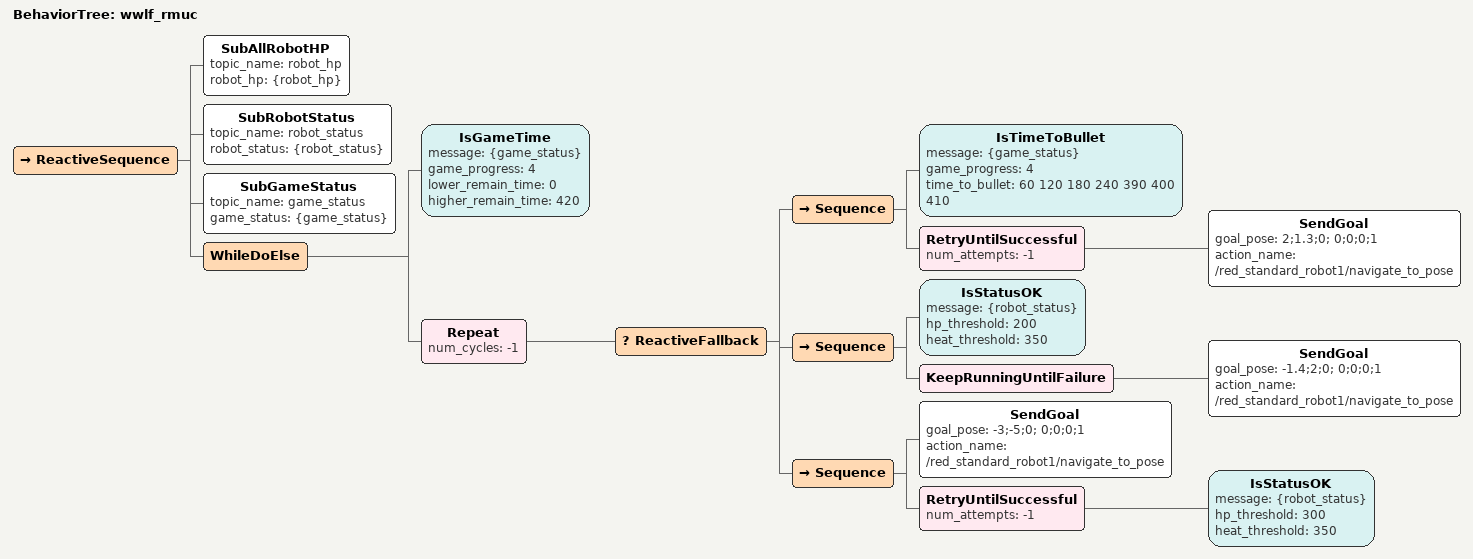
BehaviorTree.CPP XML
<?xml version="1.0" encoding="UTF-8"?>
<root BTCPP_format="4">
  <BehaviorTree ID="wwlf_rmuc">
    <ReactiveSequence>
      <SubAllRobotHP topic_name="robot_hp"
                     robot_hp="{robot_hp}"/>
      <SubRobotStatus topic_name="robot_status"
                      robot_status="{robot_status}"/>
      <SubGameStatus topic_name="game_status"
                     game_status="{game_status}"/>
      <WhileDoElse>
        <IsGameTime message="{game_status}"
                    game_progress="4"
                    lower_remain_time="0"
                    higher_remain_time="420"/>
        <Repeat num_cycles="-1">
          <ReactiveFallback>
            <Sequence>
              <IsTimeToBullet message="{game_status}"
                              game_progress="4"
                              time_to_bullet="60 120 180 240 390 400 410"/>
              <RetryUntilSuccessful num_attempts="-1">
                <SendGoal goal_pose="2;1.3;0; 0;0;0;1"
                          action_name="/red_standard_robot1/navigate_to_pose"/>
              </RetryUntilSuccessful>
            </Sequence>
            <Sequence>
              <IsStatusOK message="{robot_status}"
                          hp_threshold="200"
                          heat_threshold="350"/>
              <KeepRunningUntilFailure>
                <SendGoal goal_pose="-1.4;2;0; 0;0;0;1"
                          action_name="/red_standard_robot1/navigate_to_pose"/>
              </KeepRunningUntilFailure>
            </Sequence>
            <Sequence>
              <SendGoal goal_pose="-3;-5;0; 0;0;0;1"
                        action_name="/red_standard_robot1/navigate_to_pose"/>
              <RetryUntilSuccessful num_attempts="-1">
                <IsStatusOK message="{robot_status}"
                            hp_threshold="300"
                            heat_threshold="350"/>
              </RetryUntilSuccessful>
            </Sequence>
          </ReactiveFallback>
        </Repeat>
      </WhileDoElse>
    </ReactiveSequence>
  </BehaviorTree>

</root>
